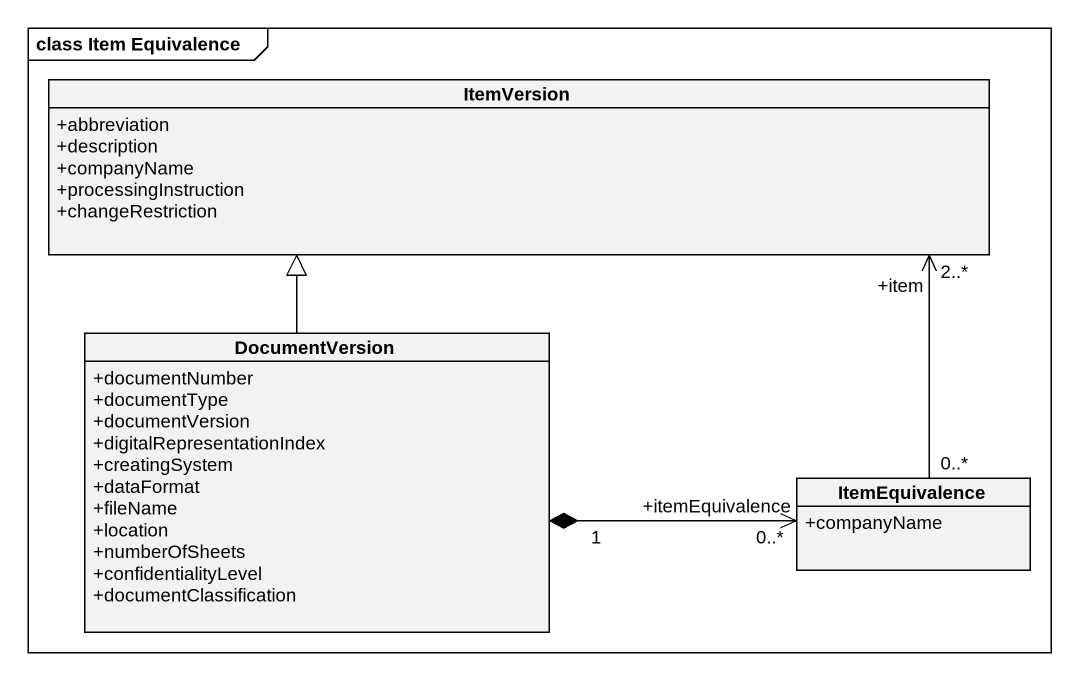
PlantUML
@startuml
mainframe class Item Equivalence
hide circle
hide empty members
skinparam classAttributeIconSize 0
class ItemVersion {
  +abbreviation
  +description
  +companyName
  +processingInstruction
  +changeRestriction
}
class DocumentVersion {
  +documentNumber
  +documentType
  +documentVersion
  +digitalRepresentationIndex
  +creatingSystem
  +dataFormat
  +fileName
  +location
  +numberOfSheets
  +confidentialityLevel
  +documentClassification
}
class ItemEquivalence {
  +companyName
}
DocumentVersion -up-|> ItemVersion
ItemEquivalence "0..*" -up-> "+item\n2..*" ItemVersion
ItemEquivalence "+itemEquivalence\n0..*" <-left-* "1" DocumentVersion
@enduml
